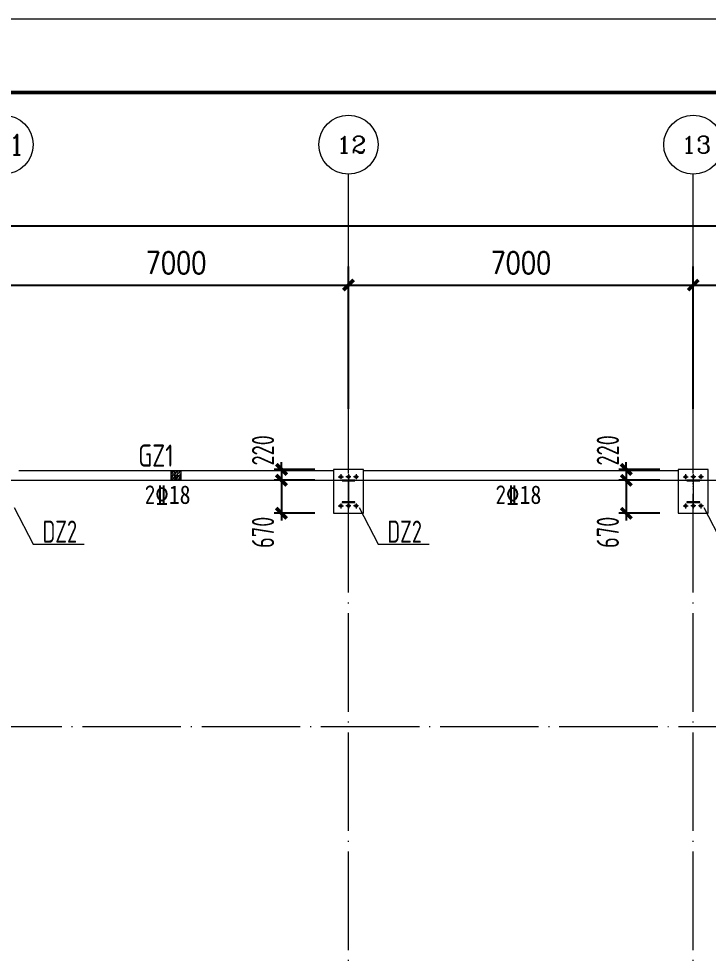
# Model space of a CAD drawing. Header units: millimetres. Extents: x 19781 to 898973, y -947928 to -267362.
# Drawn here: x 243047 to 257047, y -340667 to -321690 of the extents above; entities that cross this region are included whole.
import ezdxf
from ezdxf.enums import TextEntityAlignment as Align

# ---------------------------------------------------------------- set-up
doc = ezdxf.new("R2010")
doc.units = ezdxf.units.MM
doc.header["$LTSCALE"] = 100
doc.linetypes.add('CENTERX2', pattern=[101.599999, 63.5, -12.7, 12.7, -12.7])
doc.linetypes.add('DOTE', pattern=[2.42, 2, -0.2, 0.02, -0.2])
doc.layers.get('0').update_dxf_attribs({"lineweight": 18})
for name, color, linetype, lineweight in [('10', 7, 'Continuous', 18), ('1000', 2, 'Continuous', 18), ('11000', 4, 'Continuous', 18), ('AXIS', 3, 'Continuous', 18), ('AXIS_TEXT', 7, 'Continuous', 18), ('BORDER', 7, 'Continuous', 18), ('DIM', 3, 'Continuous', 18), ('DOTE', 1, 'DOTE', 18), ('HATCH', 254, 'Continuous', 18), ('HIDE_BEAMDIMMASS', 2, 'Continuous', 18), ('S_BEAM', 4, 'Continuous', 18), ('S_BEAMDIMLOCAL', 7, 'Continuous', 18), ('数字', 3, 'Continuous', 20), ('柱', 2, 'Continuous', 18), ('轴线', 1, 'CENTERX2', 13), ('钢柱', 4, 'Continuous', 20)]:
    doc.layers.add(name, color=color, linetype=linetype, lineweight=lineweight)
doc.styles.add('_TCH_AXIS', font='complex.shx', dxfattribs={"bigfont": 'gbcbig.shx'})
doc.styles.add('COMPLEX', font='complex.shx', dxfattribs={"bigfont": 'gbcbig.shx'})
doc.styles.add('dim_font', font='simplex.shx', dxfattribs={"width": 0.8, "bigfont": 'gbcbig.shx'})
doc.styles.get("Standard").update_dxf_attribs({"font": 'tssdeng.shx', "bigfont": 'hztxt.shx'})
doc.styles.add('TSSD_REIN', font='tssdeng.shx', dxfattribs={"width": 0.7, "bigfont": 'hztxt.shx'})
doc.dimstyles.new('DIMN150', dxfattribs={"dimscale": 1.5, "dimtxt": 300, "dimasz": 1, "dimexe": 250, "dimexo": 300, "dimgap": 150, "dimtad": 1, "dimdec": 0, "dimzin": 0, "dimdsep": 46, "dimtxsty": 'dim_font', "dimblk": '_CAXARROW', "dimcen": 0.09, "dimdle": 2, "dimclrt": 7, "dimadec": 0, "dimazin": 0, "dimtfac": 1, "dimtdec": 0, "dimtix": 1, "dimtmove": 2, "dimatfit": 3, "dimfxl": 1, "dimtolj": 1, "dimtzin": 0, "dimarcsym": 0})
doc.dimstyles.new('TSSD_100_100', dxfattribs={"dimtxt": 300, "dimasz": 100, "dimexe": 100, "dimexo": 250, "dimgap": 100, "dimtad": 1, "dimdec": 0, "dimzin": 0, "dimdsep": 46, "dimtxsty": 'TSSD_REIN', "dimblk": 'ARCHTICK', "dimcen": 0, "dimdle": 100, "dimclrt": 7, "dimadec": 0, "dimazin": 0, "dimtfac": 1, "dimtdec": 0, "dimtix": 1, "dimtmove": 2, "dimatfit": 3, "dimfxl": 1, "dimtolj": 1, "dimtzin": 0, "dimarcsym": 0})
pattern_1 = [(45, (0, 0), (-7.0710678, 7.0710678), []), (45, (0, 2.5), (-7.0710678, 7.0710678), [])]

# ---------------------------------------------------------------- blocks, each defined once
blk = doc.blocks.new('_DIMX')
blk.add_line((-150, 0), (150, 0))
blk.add_lwpolyline([(-70, -70, 50, 50, 0), (70, 70, 50, 50, 0)], format="xyseb")
blk = doc.blocks.new('*X444')
at = {"layer": 'AXIS', "color": 0, "lineweight": -2, "transparency": 16777216}
for p, q in [((242742, -329612), (242742, -326723)), ((249742, -329612), (249742, -326723)), ((242744, -327098), (249741, -327098))]:
    blk.add_line(p, q, dxfattribs=at)
at = {"layer": 'AXIS', "color": 0, "lineweight": -2, "transparency": 16777216, "xscale": 1.5, "yscale": 1.5, "zscale": 1.5, "rotation": 180}
blk.add_blockref('_DIMX', (242742, -327098), dxfattribs=at)
at = {"layer": 'AXIS', "color": 0, "lineweight": -2, "transparency": 16777216, "xscale": 1.5, "yscale": 1.5, "zscale": 1.5}
blk.add_blockref('_DIMX', (249742, -327098), dxfattribs=at)
at = {"layer": 'AXIS', "color": 7, "transparency": 16777216, "insert": (246242, -326648), "char_height": 450, "width": 3805.71, "attachment_point": 5, "style": 'dim_font'}
blk.add_mtext('7000', dxfattribs=at)
blk = doc.blocks.new('_CAXARROW')
blk.add_hatch(color=0).paths.add_polyline_path([(0, 0), (-1, 0.125), (-1, -0.125)], flags=0)
blk = doc.blocks.new('*X445')
at = {"layer": 'AXIS', "color": 0, "lineweight": -2, "transparency": 16777216}
for p, q in [((249742, -329612), (249742, -326723)), ((256742, -329612), (256742, -326723)), ((249744, -327098), (256741, -327098))]:
    blk.add_line(p, q, dxfattribs=at)
at = {"layer": 'AXIS', "color": 0, "lineweight": -2, "transparency": 16777216, "xscale": 1.5, "yscale": 1.5, "zscale": 1.5, "rotation": 180}
blk.add_blockref('_DIMX', (249742, -327098), dxfattribs=at)
at = {"layer": 'AXIS', "color": 0, "lineweight": -2, "transparency": 16777216, "xscale": 1.5, "yscale": 1.5, "zscale": 1.5}
blk.add_blockref('_DIMX', (256742, -327098), dxfattribs=at)
at = {"layer": 'AXIS', "color": 7, "transparency": 16777216, "insert": (253242, -326648), "char_height": 450, "width": 3805.71, "attachment_point": 5, "style": 'dim_font'}
blk.add_mtext('7000', dxfattribs=at)
blk = doc.blocks.new('*X446')
at = {"layer": 'AXIS', "color": 0, "lineweight": -2, "transparency": 16777216}
for p, q in [((256742, -329612), (256742, -326723)), ((263742, -329612), (263742, -326723)), ((256744, -327098), (263741, -327098))]:
    blk.add_line(p, q, dxfattribs=at)
at = {"layer": 'AXIS', "color": 0, "lineweight": -2, "transparency": 16777216, "xscale": 1.5, "yscale": 1.5, "zscale": 1.5, "rotation": 180}
blk.add_blockref('_DIMX', (256742, -327098), dxfattribs=at)
at = {"layer": 'AXIS', "color": 0, "lineweight": -2, "transparency": 16777216, "xscale": 1.5, "yscale": 1.5, "zscale": 1.5}
blk.add_blockref('_DIMX', (263742, -327098), dxfattribs=at)
at = {"layer": 'AXIS', "color": 7, "transparency": 16777216, "insert": (260242, -326648), "char_height": 450, "width": 3805.71, "attachment_point": 5, "style": 'dim_font'}
blk.add_mtext('7000', dxfattribs=at)
blk = doc.blocks.new('_AXISO')
blk.add_circle((0, 0), 0.5)
at = {"layer": 'AXIS_TEXT', "style": 'COMPLEX', "width": 1.04167}
blk.add_attdef('A', (-0.25, -0.28), '', height=0.56, dxfattribs=at)
blk = doc.blocks.new('*X449')
at = {"layer": 'AXIS', "color": 0, "lineweight": -2, "transparency": 16777216}
for p, q in [((172742, -329312), (172742, -325523)), ((270742, -329312), (270742, -325523)), ((172744, -325898), (270741, -325898))]:
    blk.add_line(p, q, dxfattribs=at)
at = {"layer": 'AXIS', "color": 0, "lineweight": -2, "transparency": 16777216, "xscale": 1.5, "yscale": 1.5, "zscale": 1.5, "rotation": 180}
blk.add_blockref('_DIMX', (172742, -325898), dxfattribs=at)
at = {"layer": 'AXIS', "color": 0, "lineweight": -2, "transparency": 16777216, "xscale": 1.5, "yscale": 1.5, "zscale": 1.5}
blk.add_blockref('_DIMX', (270742, -325898), dxfattribs=at)
at = {"layer": 'AXIS', "color": 7, "transparency": 16777216, "insert": (221742, -325448), "char_height": 450, "width": 4834.29, "attachment_point": 5, "style": 'dim_font'}
blk.add_mtext('98000', dxfattribs=at)
blk = doc.blocks.new('_ArchTick_0')
at = {"color": 0, "linetype": 'ByBlock'}
blk.add_lwpolyline([(-0.71, -0.71, 0.5, 0.5, 0), (0.71, 0.71, 0.5, 0.5, 0)], format="xyseb", dxfattribs=at)
blk = doc.blocks.new('*X988')
at = {"layer": 'DIM', "color": 0, "lineweight": -2, "ltscale": 100, "transparency": 16777216}
for p, q in [((248382, -330912), (248382, -331882)), ((249062, -331062), (248232, -331062)), ((249062, -331732), (248232, -331732))]:
    blk.add_line(p, q, dxfattribs=at)
at = {"layer": 'DIM', "color": 0, "lineweight": -2, "ltscale": 100, "transparency": 16777216, "xscale": 150, "yscale": 150, "zscale": 150}
for p, rotation in [((248382, -331062), 90), ((248382, -331732), 270)]:
    blk.add_blockref('_ArchTick_0', p, dxfattribs=dict(at, rotation=rotation))
at = {"layer": 'DIM', "color": 7, "ltscale": 100, "transparency": 16777216, "insert": (248007, -332119), "char_height": 450, "width": 2385, "attachment_point": 5, "rotation": 90, "style": 'TSSD_REIN'}
blk.add_mtext('670', dxfattribs=at)
blk = doc.blocks.new('_ARCHTICK')
at = {"color": 0, "linetype": 'ByBlock', "const_width": 0.5}
blk.add_lwpolyline([(-0.5, -0.5), (0.5, 0.5)], dxfattribs=at)
blk = doc.blocks.new('*X989')
at = {"layer": 'DIM', "color": 0, "lineweight": -2, "ltscale": 100, "transparency": 16777216}
for p, q in [((248382, -330842), (248382, -330692)), ((249062, -330842), (248232, -330842)), ((248382, -330842), (248382, -331062)), ((249062, -331062), (248232, -331062)), ((248382, -331062), (248382, -331212))]:
    blk.add_line(p, q, dxfattribs=at)
at = {"layer": 'DIM', "color": 0, "lineweight": -2, "ltscale": 100, "transparency": 16777216, "xscale": 150, "yscale": 150, "zscale": 150}
for p, rotation in [((248382, -330842), 270), ((248382, -331062), 90)]:
    blk.add_blockref('_ArchTick_0', p, dxfattribs=dict(at, rotation=rotation))
at = {"layer": 'DIM', "color": 7, "ltscale": 100, "transparency": 16777216, "insert": (248007, -330455), "char_height": 450, "width": 2430, "attachment_point": 5, "rotation": 90, "style": 'TSSD_REIN'}
blk.add_mtext('220', dxfattribs=at)
blk = doc.blocks.new('*X992')
at = {"layer": 'DIM', "color": 0, "lineweight": -2, "ltscale": 100, "transparency": 16777216}
for p, q in [((255382, -330912), (255382, -331882)), ((256062, -331062), (255232, -331062)), ((256062, -331732), (255232, -331732))]:
    blk.add_line(p, q, dxfattribs=at)
at = {"layer": 'DIM', "color": 0, "lineweight": -2, "ltscale": 100, "transparency": 16777216, "xscale": 150, "yscale": 150, "zscale": 150}
for p, rotation in [((255382, -331062), 90), ((255382, -331732), 270)]:
    blk.add_blockref('_ArchTick_0', p, dxfattribs=dict(at, rotation=rotation))
at = {"layer": 'DIM', "color": 7, "ltscale": 100, "transparency": 16777216, "insert": (255007, -332119), "char_height": 450, "width": 2385, "attachment_point": 5, "rotation": 90, "style": 'TSSD_REIN'}
blk.add_mtext('670', dxfattribs=at)
blk = doc.blocks.new('*X993')
at = {"layer": 'DIM', "color": 0, "lineweight": -2, "ltscale": 100, "transparency": 16777216}
for p, q in [((255382, -330842), (255382, -330692)), ((256062, -330842), (255232, -330842)), ((255382, -330842), (255382, -331062)), ((256062, -331062), (255232, -331062)), ((255382, -331062), (255382, -331212))]:
    blk.add_line(p, q, dxfattribs=at)
at = {"layer": 'DIM', "color": 0, "lineweight": -2, "ltscale": 100, "transparency": 16777216, "xscale": 150, "yscale": 150, "zscale": 150}
for p, rotation in [((255382, -330842), 270), ((255382, -331062), 90)]:
    blk.add_blockref('_ArchTick_0', p, dxfattribs=dict(at, rotation=rotation))
at = {"layer": 'DIM', "color": 7, "ltscale": 100, "transparency": 16777216, "insert": (255007, -330455), "char_height": 450, "width": 2430, "attachment_point": 5, "rotation": 90, "style": 'TSSD_REIN'}
blk.add_mtext('220', dxfattribs=at)

msp = doc.modelspace()

# ---------------------------------------------------------------- hatches: boundary and pattern name
h = msp.add_hatch(color=256)
edge = h.paths.add_edge_path(flags=0)
edge.add_arc((249587, -330992), 26, 0, 360)
h = msp.add_hatch(color=256)
edge = h.paths.add_edge_path(flags=0)
edge.add_arc((249742, -330992), 26, 0, 360)
h = msp.add_hatch(color=256)
edge = h.paths.add_edge_path(flags=0)
edge.add_arc((249897, -330992), 26, 0, 360)
h = msp.add_hatch(color=256)
edge = h.paths.add_edge_path(flags=0)
edge.add_arc((256587, -330992), 26, 0, 360)
h = msp.add_hatch(color=256)
edge = h.paths.add_edge_path(flags=0)
edge.add_arc((256742, -330992), 26, 0, 360)
h = msp.add_hatch(color=256)
edge = h.paths.add_edge_path(flags=0)
edge.add_arc((256897, -330992), 26, 0, 360)
h = msp.add_hatch(color=256)
edge = h.paths.add_edge_path(flags=0)
edge.add_arc((249587, -331582), 26, 0, 360)
h = msp.add_hatch(color=256)
edge = h.paths.add_edge_path(flags=0)
edge.add_arc((249742, -331582), 26, 0, 360)
h = msp.add_hatch(color=256)
edge = h.paths.add_edge_path(flags=0)
edge.add_arc((249897, -331582), 26, 0, 360)
h = msp.add_hatch(color=256)
edge = h.paths.add_edge_path(flags=0)
edge.add_arc((256587, -331582), 26, 0, 360)
h = msp.add_hatch(color=256)
edge = h.paths.add_edge_path(flags=0)
edge.add_arc((256742, -331582), 26, 0, 360)
h = msp.add_hatch(color=256)
edge = h.paths.add_edge_path(flags=0)
edge.add_arc((256897, -331582), 26, 0, 360)
at = {"layer": '10', "ltscale": 100}
h = msp.add_hatch(dxfattribs=at)
h.set_pattern_fill('金属', color=256, style=0, pattern_type=0)
h.set_pattern_definition(pattern_1)
h.paths.add_polyline_path([(249746, -331074), (249872, -331074), (249872, -331062), (249612, -331062), (249612, -331074), (249738, -331074), (249738, -331500), (249612, -331500), (249612, -331512), (249872, -331512), (249872, -331500), (249746, -331500)], flags=0)
h = msp.add_hatch(dxfattribs=at)
h.set_pattern_fill('金属', color=256, style=0, pattern_type=0)
h.set_pattern_definition(pattern_1)
h.paths.add_polyline_path([(256746, -331074), (256872, -331074), (256872, -331062), (256612, -331062), (256612, -331074), (256738, -331074), (256738, -331500), (256612, -331500), (256612, -331512), (256872, -331512), (256872, -331500), (256746, -331500)], flags=0)
at = {"layer": 'HATCH', "ltscale": 100}
h = msp.add_hatch(dxfattribs=at)
h.set_pattern_fill('ARMORED', color=256, style=0, pattern_type=0)
h.set_pattern_definition([(50, (0, 0), (-18.634971, 69.5466595), [7.5, -82.5]), (355, (0, 0), (26.726018, 71.667073), [6, -66]), (100.4514, (5.98, -0.52), (-78.641672, 43.76628), [6.374019, -70.114211]), (46.1842, (0, 20), (-20.948094, 105.948937), [11.25, -123.75]), (96.6356, (8.89, 18.62), (-113.332098, 73.354178), [9.56103, -105.1713]), (351.1842, (0, 20), (93.466195, 97.41186), [9, -99]), (21, (10, 15), (17.4183765, 69.861292), [7.5, -82.5]), (326, (10, 15), (58.119989, 49.724404), [6, -66]), (71.4514, (14.974, 11.645), (-47.563243, 76.40509), [6.374019, -70.114211]), (37.5, (0, 0), (1.2159855, 33.2893854), [0.01, -65.2, 0.01, -67, 0.01, -66.25]), (7.5, (0, 0), (26.3069537, 39.4411712), [0.01, -38.2, 0.01, -63.7, 0.01, -25.25]), (327.5, (-22.3, 0), (53.3822436, -2.2554872), [0.01, -25, 0.01, -78, 0.01, -103.5]), (317.5, (-32.3, 0), (58.318617, 10.010498), [0.01, -32.5, 0.01, -51.8, 0.01, -73.5]), (45, (0, 0), (-35.355339, 35.355339), [])])
h.paths.add_polyline_path([(246342, -330862), (246342, -331062), (246142, -331062), (246142, -330862)], flags=0)

# ---------------------------------------------------------------- linework, layer by layer
at = {"layer": '1000', "ltscale": 100}
for points in [[(250047, -330842), (249437, -330842), (249437, -331732), (250047, -331732)], [(257047, -330842), (256437, -330842), (256437, -331732), (257047, -331732)]]:
    msp.add_lwpolyline(points, close=True, dxfattribs=at)
at = {"layer": '11000'}
for centre in [(249587, -330992), (249742, -330992), (249897, -330992), (256587, -330992), (256742, -330992), (256897, -330992), (249587, -331582), (249742, -331582), (249897, -331582), (256587, -331582), (256742, -331582), (256897, -331582)]:
    msp.add_circle(centre, 26, dxfattribs=at)
at = {"layer": 'AXIS'}
for p, q in [((249742, -330062), (249742, -324848)), ((256742, -330062), (256742, -324848))]:
    msp.add_line(p, q, dxfattribs=at)
at = {"layer": 'BORDER'}
msp.add_lwpolyline([(157416.79, -384690.47), (157416.79, -321690.47), (291066.79, -321690.47), (291066.79, -384690.47)], close=True, dxfattribs=at)
msp.add_lwpolyline([(161166.79, -383190.47, 75, 75, 0), (161166.79, -323190.47, 75, 75, 0), (289566.79, -323190.47, 75, 75, 0), (289566.79, -383190.47, 75, 75, 0)], format="xyseb", close=True, dxfattribs=at)
at = {"layer": 'DOTE', "linetype": 'DOTE', "ltscale": 10}
for p, q in [((249742, -372062), (249742, -330062)), ((256742, -372062), (256742, -330062)), ((171742, -331062), (271742, -331062)), ((171742, -336062), (271742, -336062))]:
    msp.add_line(p, q, dxfattribs=at)
at = {"layer": 'S_BEAM'}
for p, q in [((243047.01, -330862), (249437.01, -330862)), ((250047.01, -330862), (256437.01, -330862)), ((243047.01, -331062), (249437.01, -331062)), ((250047.01, -331062), (256437.01, -331062))]:
    msp.add_line(p, q, dxfattribs=at)
at = {"layer": '数字', "ltscale": 100}
for p, q in [((242958, -331613), (243342.43, -332361.58)), ((249958, -331613), (250342.43, -332361.58)), ((256958, -331613), (257342.43, -332361.58)), ((243342.43, -332361.58), (244378, -332361.58)), ((250342.43, -332361.58), (251378, -332361.58))]:
    msp.add_line(p, q, dxfattribs=at)
at = {"layer": '柱'}
msp.add_lwpolyline([(246342, -330862), (246342, -331062), (246142, -331062), (246142, -330862)], close=True, dxfattribs=at)
at = {"layer": '轴线'}
for p, q in [((249587, -330941), (249587, -331043)), ((249742, -330941), (249742, -331043)), ((249897, -330941), (249897, -331043)), ((256587, -330941), (256587, -331043)), ((256742, -330941), (256742, -331043)), ((256897, -330941), (256897, -331043)), ((249536, -330992), (249638, -330992)), ((249793, -330992), (249691, -330992)), ((249948, -330992), (249846, -330992)), ((256536, -330992), (256638, -330992)), ((256793, -330992), (256691, -330992)), ((256948, -330992), (256846, -330992)), ((249536, -331582), (249638, -331582)), ((249587, -331531), (249587, -331633)), ((249793, -331582), (249691, -331582)), ((249742, -331531), (249742, -331633)), ((249948, -331582), (249846, -331582)), ((249897, -331531), (249897, -331633)), ((256536, -331582), (256638, -331582)), ((256587, -331531), (256587, -331633)), ((256793, -331582), (256691, -331582)), ((256742, -331531), (256742, -331633)), ((256948, -331582), (256846, -331582)), ((256897, -331531), (256897, -331633))]:
    msp.add_line(p, q, dxfattribs=at)
at = {"layer": '钢柱', "ltscale": 100}
for points in [[(249746, -331074), (249872, -331074), (249872, -331062), (249612, -331062), (249612, -331074), (249738, -331074), (249738, -331500), (249612, -331500), (249612, -331512), (249872, -331512), (249872, -331500), (249746, -331500)], [(256746, -331074), (256872, -331074), (256872, -331062), (256612, -331062), (256612, -331074), (256738, -331074), (256738, -331500), (256612, -331500), (256612, -331512), (256872, -331512), (256872, -331500), (256746, -331500)]]:
    msp.add_lwpolyline(points, close=True, dxfattribs=at)

# ---------------------------------------------------------------- block references
at = {"layer": 'AXIS'}
ref = msp.add_blockref('_AXISO', (242742, -324248), dxfattribs=dict(at, xscale=1200, yscale=1200, zscale=1200))
ref.add_attrib('A', '11', (242534.46, -324455.54), dxfattribs={"layer": 'AXIS_TEXT', "height": 415.091, "style": '_TCH_AXIS', "width": 0.875})
ref = msp.add_blockref('_AXISO', (249742, -324248), dxfattribs=dict(at, xscale=1200, yscale=1200, zscale=1200))
ref.add_attrib('A', '12', (249498.57, -324418.4), dxfattribs={"layer": 'AXIS_TEXT', "height": 340.802, "style": '_TCH_AXIS', "width": 1.03448})
ref = msp.add_blockref('_AXISO', (256742, -324248), dxfattribs=dict(at, xscale=1200, yscale=1200, zscale=1200))
ref.add_attrib('A', '13', (256498.57, -324418.4), dxfattribs={"layer": 'AXIS_TEXT', "height": 340.802, "style": '_TCH_AXIS', "width": 1.03448})

# ---------------------------------------------------------------- texts
at = {"layer": 'HIDE_BEAMDIMMASS', "width": 0.779817}
msp.add_text('GZ1', height=450, dxfattribs=at).set_placement((245474, -330786))
at = {"layer": 'S_BEAMDIMLOCAL', "char_height": 375, "width": 1177.8329, "attachment_point": 7}
for insert in [(245605.94, -331548), (252727.94, -331548)]:
    msp.add_mtext('{\\W0.863333;2\\fsimsun|b0|i0|c0|p253;\x8418}', dxfattribs=dict(at, insert=insert))
at = {"layer": '数字', "ltscale": 100, "style": 'TSSD_REIN', "width": 0.7}
for p in [(243882.36, -332104.88), (250882.36, -332104.88)]:
    msp.add_text('DZ2', height=450, dxfattribs=at).set_placement(p, align=Align.MIDDLE_CENTER)

# ---------------------------------------------------------------- dimensions: what is measured, and where the dimension line sits
at = {"layer": 'AXIS'}
for base, p1, p2, picture, middle in [((270742, -325898), (172742, -329762), (270742, -329762), '*X449', (221742, -325448)), ((249742, -327098), (242742, -330062), (249742, -330062), '*X444', (246242, -326648)), ((256742, -327098), (249742, -330062), (256742, -330062), '*X445', (253242, -326648)), ((263742, -327098), (256742, -330062), (263742, -330062), '*X446', (260242, -326648))]:
    dim = msp.add_linear_dim(base=base, p1=p1, p2=p2, dimstyle='DIMN150', override={"dimsah": 1, "dimtzin": 0}, dxfattribs=at)
    dim.commit()
    dim.dimension.update_dxf_attribs({"geometry": picture, "text_midpoint": middle})
at = {"layer": 'DIM', "ltscale": 100}
for base, p1, p2, picture, middle in [((248381.68, -331062), (249437, -330842), (249437, -331062), '*X989', (248006.68, -330454.88)), ((255381.68, -331062), (256437, -330842), (256437, -331062), '*X993', (255006.68, -330454.88)), ((248381.68, -331732), (249437, -331062), (249437, -331732), '*X988', (248006.68, -332119.11)), ((255381.68, -331732), (256437, -331062), (256437, -331732), '*X992', (255006.68, -332119.11))]:
    dim = msp.add_linear_dim(base=base, p1=p1, p2=p2, angle=270, dimstyle='TSSD_100_100', override={"dimscale": 1.5, "dimsah": 1, "dimtzin": 0}, dxfattribs=at)
    dim.commit()
    dim.dimension.update_dxf_attribs({"geometry": picture, "text_midpoint": middle, "dimtype": 160})

doc.saveas('drawing.dxf')
